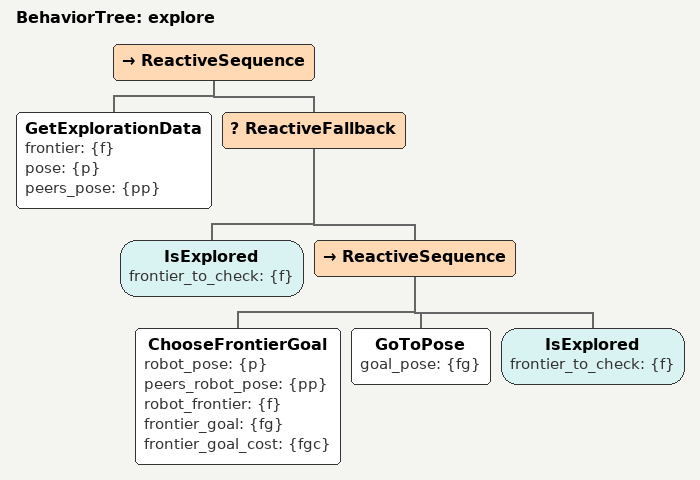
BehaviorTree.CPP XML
<?xml version="1.0" encoding="UTF-8"?>
<root BTCPP_format="4">
  <BehaviorTree ID="explore">
    <ReactiveSequence>
      <GetExplorationData frontier="{f}"
                          pose="{p}"
                          peers_pose="{pp}"/>
      <ReactiveFallback>
        <IsExplored frontier_to_check="{f}"/>
        <ReactiveSequence>
          <ChooseFrontierGoal robot_pose="{p}"
                              peers_robot_pose="{pp}"
                              robot_frontier="{f}"
                              frontier_goal="{fg}"
                              frontier_goal_cost="{fgc}"/>
          <GoToPose goal_pose="{fg}"/>
          <IsExplored frontier_to_check="{f}"/>
        </ReactiveSequence>
      </ReactiveFallback>
      </ReactiveSequence>
  </BehaviorTree>

</root>
